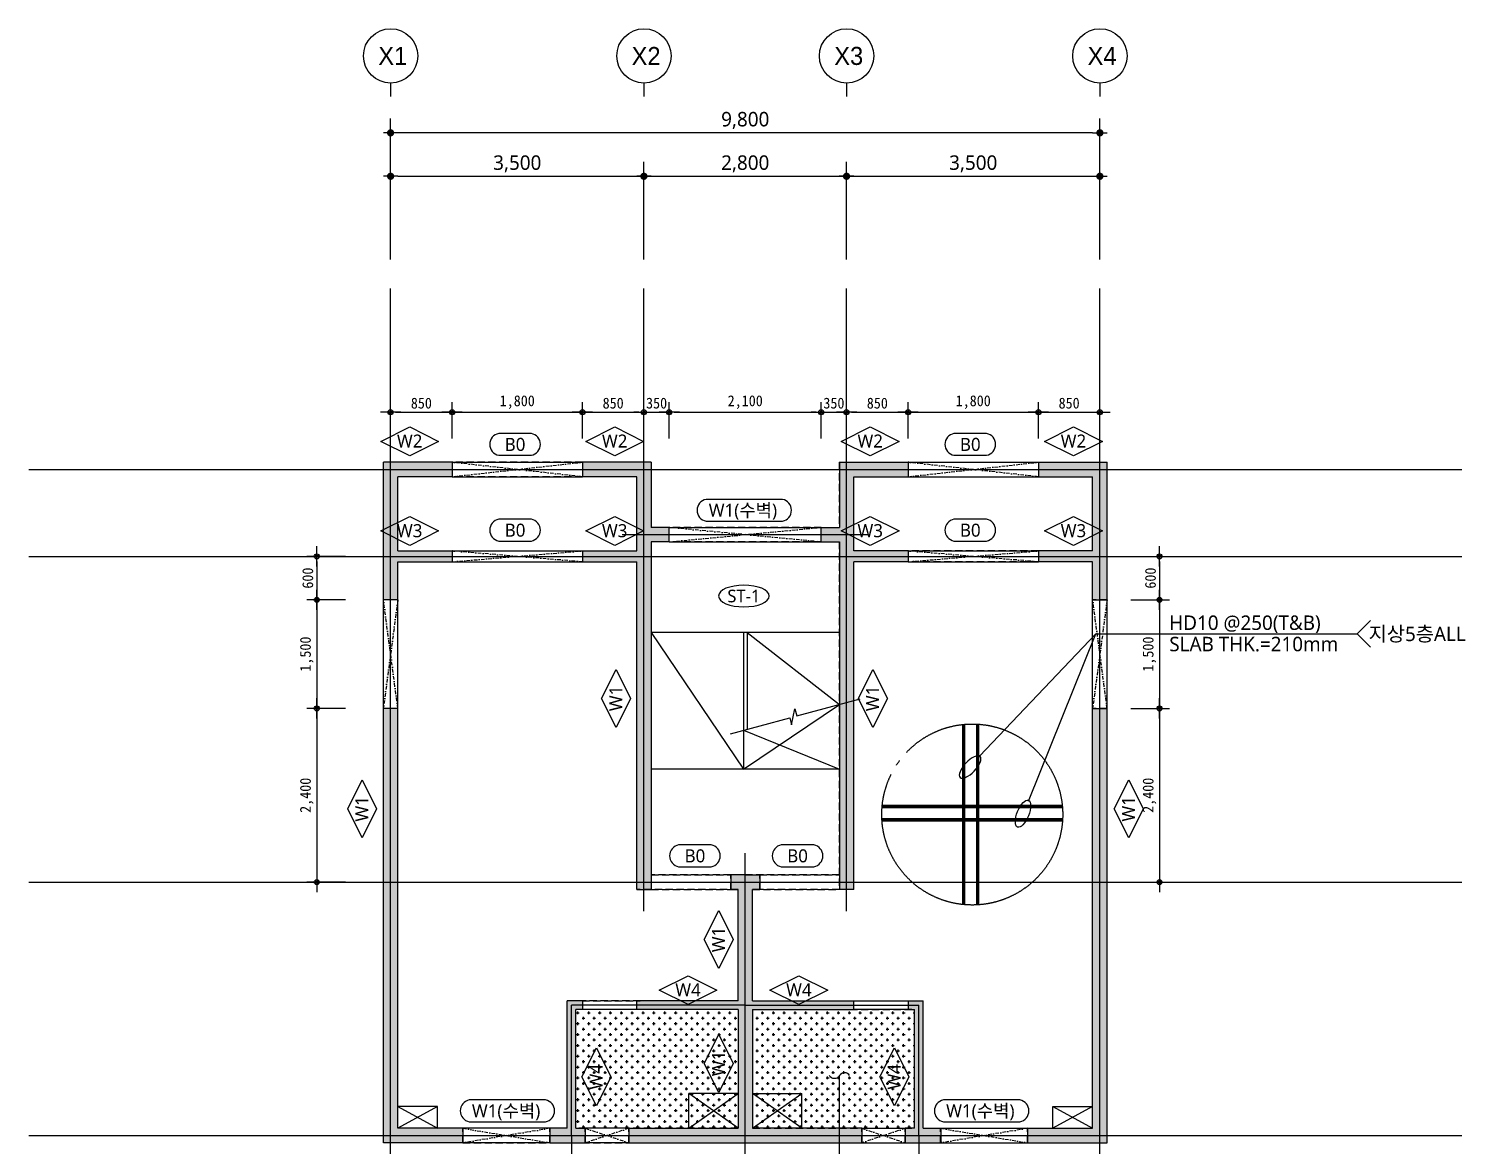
# Model space of a CAD drawing. Extents: x 4530 to 250084, y -28397 to -2308.
# Drawn here: x 176930 to 196778, y -17730 to -2308 of the extents above; entities that cross this region are included whole.
import ezdxf
from ezdxf.enums import TextEntityAlignment as Align

# ---------------------------------------------------------------- set-up
doc = ezdxf.new("R2010")
doc.units = 0
doc.header["$LTSCALE"] = 100
doc.header["$MEASUREMENT"] = 0
doc.header["$PDMODE"] = 34
doc.header["$PDSIZE"] = 3
for name, pattern in [('CENTER2', [16.25, 15, -0.5, 0.25, -0.5]), ('DASHDOT', [1, 0.5, -0.25, 0, -0.25]), ('DASHED2', [2.75, 2, -0.75]), ('HIDDEN2', [1.5, 1, -0.5])]:
    doc.linetypes.add(name, pattern=pattern)
doc.layers.get('0').update_dxf_attribs({"linetype": 'CONTINUOUS'})
doc.layers.get('Defpoints').update_dxf_attribs({"color": 171, "linetype": 'CONTINUOUS'})
for name, color, linetype in [('AA-253', 253, 'CONTINUOUS'), ('AS-WAL2', 7, 'CONTINUOUS'), ('BCON', 6, 'HIDDEN2'), ('buble', 3, 'CONTINUOUS'), ('cen', 1, 'CONTINUOUS'), ('CON', 2, 'CONTINUOUS'), ('DIM', 1, 'CONTINUOUS'), ('ELE4', 4, 'CONTINUOUS'), ('HAT', 8, 'CONTINUOUS'), ('OPEN', 8, 'CONTINUOUS'), ('RXOPEN', 8, 'DASHDOT'), ('S_GIR(RC)', 3, 'HIDDEN2'), ('S_REBAR(B)', 4, 'DASHED2'), ('S_REBAR(T)', 4, 'CONTINUOUS'), ('S_SYM', 6, 'CONTINUOUS'), ('S_SYM(B)', 5, 'CONTINUOUS'), ('S_SYM(S)', 5, 'CONTINUOUS'), ('S_SYM(W)', 5, 'CONTINUOUS'), ('S_TXT(G)', 7, 'CONTINUOUS'), ('S_TXT(S)', 3, 'CONTINUOUS'), ('S_TXT(W)', 2, 'CONTINUOUS'), ('SDIM', 1, 'CONTINUOUS'), ('TEXT-02', 3, 'CONTINUOUS')]:
    doc.layers.add(name, color=color, linetype=linetype)
doc.styles.add('EUN-STYLE1', font='malgun.ttf')
doc.styles.add('HY울릉도M', font='')
doc.styles.get("Standard").update_dxf_attribs({"font": 'malgun.ttf'})
doc.styles.add('WL', font='')
doc.styles.add('돋움', font='')
doc.styles.get('HY울릉도M').set_extended_font_data('HY울릉도M')
doc.styles.get('WL').set_extended_font_data('Dotum')
doc.styles.get('돋움').set_extended_font_data('DotumChe')
doc.dimstyles.new('YenaA1-100', dxfattribs={"dimscale": 100, "dimtxt": 2, "dimasz": 1, "dimexe": 2, "dimexo": 3, "dimgap": 0.5, "dimtad": 1, "dimdec": 0, "dimzin": 9, "dimlunit": 6, "dimtxsty": 'STANDARD', "dimblk": 'dots', "dimcen": 0, "dimclrt": 3, "dimadec": 0, "dimazin": 0, "dimtm": 1e-09, "dimtfac": 1, "dimtdec": 0, "dimtix": 1, "dimtmove": 2, "dimatfit": 3, "dimldrblk": 'dots', "dimfxl": 1, "dimtolj": 1, "dimtzin": 0, "dimarcsym": 0})
doc.dimstyles.new('YenaA3-100-S', dxfattribs={"dimscale": 200, "dimtxt": 3, "dimasz": 0.75, "dimexe": 1.4, "dimexo": 3, "dimgap": 0.5, "dimtad": 1, "dimdec": 0, "dimdsep": 46, "dimlunit": 6, "dimtxsty": 'WL', "dimblk1": 'DIMDOT', "dimblk2": 'DIMDOT', "dimsah": 1, "dimcen": 2.5, "dimdle": 2, "dimclrd": 256, "dimclre": 256, "dimclrt": 4, "dimadec": 0, "dimazin": 0, "dimtfac": 8, "dimtdec": 0, "dimtix": 1, "dimtmove": 2, "dimatfit": 3, "dimldrblk": 'DIMDOT', "dimfxl": 1, "dimtolj": 1, "dimtzin": 0, "dimarcsym": 0})

# ---------------------------------------------------------------- blocks, each defined once
blk = doc.blocks.new('sdfhsgh')
at = {"layer": 'BCON'}
for p, q in [((226580, -6743), (223830, -6743)), ((223830, -16143), (223830, -6743)), ((224780, -6743), (224780, -6943)), ((227530, -6743), (226580, -6743)), ((226580, -6743), (226580, -6943)), ((227530, -6743), (227530, -7643)), ((230130, -6743), (230130, -7643)), ((230130, -6743), (232880, -6743)), ((231080, -6743), (231080, -6943)), ((232880, -6743), (233830, -6743)), ((232880, -6743), (232880, -6943)), ((233830, -16143), (233830, -6743)), ((226580, -6943), (224030, -6943)), ((224030, -7968), (224030, -6943)), ((227330, -6943), (226580, -6943)), ((227330, -7968), (227330, -6943)), ((230330, -6943), (232880, -6943)), ((230330, -7968), (230330, -6943)), ((232880, -6943), (233630, -6943)), ((233630, -7968), (233630, -6943)), ((229880, -7643), (227530, -7643)), ((227780, -7843), (227780, -7643)), ((229880, -7643), (230130, -7643)), ((229880, -7843), (229880, -7643)), ((227530, -7843), (227530, -12643)), ((229880, -7843), (227530, -7843)), ((229880, -7843), (230130, -7843)), ((230130, -7843), (230130, -12643)), ((224030, -7968), (226580, -7968)), ((224030, -15943), (224030, -8118)), ((224030, -8118), (226580, -8118)), ((224780, -7968), (224780, -8118)), ((226580, -7968), (226580, -8118)), ((226580, -7968), (227330, -7968)), ((226580, -8118), (227330, -8118)), ((227330, -12643), (227330, -8118)), ((232880, -7968), (230330, -7968)), ((230330, -12643), (230330, -8118)), ((232880, -8118), (230330, -8118)), ((231080, -7968), (231080, -8118)), ((232880, -7968), (232880, -8118)), ((233630, -7968), (232880, -7968)), ((233630, -8118), (232880, -8118)), ((233630, -15943), (233630, -8118)), ((224030, -8643), (223830, -8643)), ((233830, -8643), (233630, -8643)), ((224030, -10143), (223830, -10143)), ((233830, -10143), (233630, -10143)), ((230130, -12443), (227530, -12443)), ((228630, -12643), (228630, -12443)), ((229030, -12643), (229030, -12443)), ((227530, -12643), (227330, -12643)), ((228730, -12643), (227530, -12643)), ((228730, -14183), (228730, -12643)), ((228930, -14183), (228930, -12643)), ((228930, -12643), (230130, -12643)), ((230330, -12643), (230130, -12643)), ((226580, -14183), (226370, -14183)), ((226370, -15943), (226370, -14183)), ((228730, -14183), (226580, -14183)), ((226580, -14183), (226580, -14303)), ((227330, -14303), (227330, -14183)), ((228930, -14183), (231080, -14183)), ((230330, -14303), (230330, -14183)), ((231080, -14183), (231290, -14183)), ((231080, -14183), (231080, -14303)), ((231290, -15943), (231290, -14183)), ((226490, -15943), (226490, -14303)), ((226580, -14303), (226490, -14303)), ((228730, -14303), (226580, -14303)), ((228730, -14303), (228730, -15943)), ((228930, -14303), (228930, -15943)), ((228930, -14303), (231080, -14303)), ((231080, -14303), (231170, -14303)), ((231170, -15943), (231170, -14303)), ((224930, -15943), (224030, -15943)), ((224930, -16143), (224930, -15943)), ((226370, -15943), (224930, -15943)), ((226130, -16143), (226130, -15943)), ((228730, -15943), (226490, -15943)), ((226620, -16143), (226620, -15943)), ((227220, -16143), (227220, -15943)), ((228930, -15943), (231170, -15943)), ((230440, -16143), (230440, -15943)), ((231040, -16143), (231040, -15943)), ((231290, -15943), (232730, -15943)), ((231530, -16143), (231530, -15943)), ((232730, -15943), (233630, -15943)), ((232730, -16143), (232730, -15943)), ((224930, -16143), (223830, -16143)), ((224930, -16143), (232730, -16143)), ((232730, -16143), (233830, -16143))]:
    blk.add_line(p, q, dxfattribs=at)
blk = doc.blocks.new('SYM(B)')
at = {"layer": 'S_SYM', "color": 5, "elevation": 0}
blk.add_lwpolyline([(180, -120, 0.833333), (180, 120), (-180, 120, 0.833333), (-180, -120)], format="xyb", close=True, dxfattribs=at)
blk = doc.blocks.new('SYM(W)')
at = {"layer": 'S_SYM', "color": 5, "elevation": 0}
blk.add_lwpolyline([(160, 0), (0, -320), (-160, 0), (0, 320)], close=True, dxfattribs=at)
blk = doc.blocks.new('DIMDOT')
at = {"linetype": 'Continuous'}
blk.add_line((-2, 0), (2, 0), dxfattribs=at)
for radius in [0.5, 0.25]:
    blk.add_circle((0, 0), radius, dxfattribs=at)
blk = doc.blocks.new('*D33')
at = {"layer": 'Defpoints', "color": 0, "transparency": 16777216}
for p in [(181609, -9596), (180911, -10196), (181609, -10196)]:
    blk.add_point(p, dxfattribs=at)
at = {"layer": 'SDIM', "lineweight": -2, "transparency": 16777216}
for p, q in [((181309, -9596), (180771, -9596)), ((180911, -9666), (180911, -10126)), ((181309, -10196), (180771, -10196))]:
    blk.add_line(p, q, dxfattribs=at)
at = {"layer": 'SDIM', "lineweight": -2, "transparency": 16777216, "xscale": 70, "yscale": 70, "zscale": 70}
for p, rotation in [((180911, -9596), 90), ((180911, -10196), 270)]:
    blk.add_blockref('DIMDOT', p, dxfattribs=dict(at, rotation=rotation))
at = {"layer": 'SDIM', "color": 4, "transparency": 16777216, "insert": (180786, -9896), "char_height": 150, "attachment_point": 5, "rotation": 90, "style": '돋움'}
blk.add_mtext('\\A1;600', dxfattribs=at)
blk = doc.blocks.new('*D34')
at = {"layer": 'Defpoints', "color": 0, "transparency": 16777216}
for p in [(185430, -7605), (184580, -8270), (185430, -8270)]:
    blk.add_point(p, dxfattribs=at)
at = {"layer": 'SDIM', "lineweight": -2, "transparency": 16777216}
for p, q in [((184580, -7970), (184580, -7465)), ((185430, -7970), (185430, -7465)), ((184650, -7605), (185360, -7605))]:
    blk.add_line(p, q, dxfattribs=at)
at = {"layer": 'SDIM', "lineweight": -2, "transparency": 16777216, "xscale": 70, "yscale": 70, "zscale": 70, "rotation": 180}
blk.add_blockref('DIMDOT', (184580, -7605), dxfattribs=at)
at = {"layer": 'SDIM', "lineweight": -2, "transparency": 16777216, "xscale": 70, "yscale": 70, "zscale": 70}
blk.add_blockref('DIMDOT', (185430, -7605), dxfattribs=at)
at = {"layer": 'SDIM', "color": 4, "transparency": 16777216, "insert": (185005, -7480), "char_height": 150, "attachment_point": 5, "style": '돋움'}
blk.add_mtext('\\A1;850', dxfattribs=at)
blk = doc.blocks.new('*D35')
at = {"layer": 'Defpoints', "color": 0, "transparency": 16777216}
for p in [(184580, -7605), (182780, -8270), (184580, -8270)]:
    blk.add_point(p, dxfattribs=at)
at = {"layer": 'SDIM', "lineweight": -2, "transparency": 16777216}
for p, q in [((182780, -7970), (182780, -7465)), ((184580, -7970), (184580, -7465)), ((182850, -7605), (184510, -7605))]:
    blk.add_line(p, q, dxfattribs=at)
at = {"layer": 'SDIM', "lineweight": -2, "transparency": 16777216, "xscale": 70, "yscale": 70, "zscale": 70, "rotation": 180}
blk.add_blockref('DIMDOT', (182780, -7605), dxfattribs=at)
at = {"layer": 'SDIM', "lineweight": -2, "transparency": 16777216, "xscale": 70, "yscale": 70, "zscale": 70}
blk.add_blockref('DIMDOT', (184580, -7605), dxfattribs=at)
at = {"layer": 'SDIM', "color": 4, "transparency": 16777216, "insert": (183680, -7466), "char_height": 150, "attachment_point": 5, "style": '돋움'}
blk.add_mtext('\\A1;1,800', dxfattribs=at)
blk = doc.blocks.new('*D36')
at = {"layer": 'Defpoints', "color": 0, "transparency": 16777216}
for p in [(182780, -7605), (181930, -8270), (182780, -8270)]:
    blk.add_point(p, dxfattribs=at)
at = {"layer": 'SDIM', "lineweight": -2, "transparency": 16777216}
for p, q in [((181930, -7970), (181930, -7465)), ((182780, -7970), (182780, -7465)), ((182000, -7605), (182710, -7605))]:
    blk.add_line(p, q, dxfattribs=at)
at = {"layer": 'SDIM', "lineweight": -2, "transparency": 16777216, "xscale": 70, "yscale": 70, "zscale": 70, "rotation": 180}
blk.add_blockref('DIMDOT', (181930, -7605), dxfattribs=at)
at = {"layer": 'SDIM', "lineweight": -2, "transparency": 16777216, "xscale": 70, "yscale": 70, "zscale": 70}
blk.add_blockref('DIMDOT', (182780, -7605), dxfattribs=at)
at = {"layer": 'SDIM', "color": 4, "transparency": 16777216, "insert": (182355, -7480), "char_height": 150, "attachment_point": 5, "style": '돋움'}
blk.add_mtext('\\A1;850', dxfattribs=at)
blk = doc.blocks.new('*D37')
at = {"layer": 'Defpoints', "color": 0, "transparency": 16777216}
for p in [(181609, -10196), (180911, -11696), (181609, -11696)]:
    blk.add_point(p, dxfattribs=at)
at = {"layer": 'SDIM', "lineweight": -2, "transparency": 16777216}
for p, q in [((181309, -10196), (180771, -10196)), ((180911, -10266), (180911, -11626)), ((181309, -11696), (180771, -11696))]:
    blk.add_line(p, q, dxfattribs=at)
at = {"layer": 'SDIM', "lineweight": -2, "transparency": 16777216, "xscale": 70, "yscale": 70, "zscale": 70}
for p, rotation in [((180911, -10196), 90), ((180911, -11696), 270)]:
    blk.add_blockref('DIMDOT', p, dxfattribs=dict(at, rotation=rotation))
at = {"layer": 'SDIM', "color": 4, "transparency": 16777216, "insert": (180772, -10946), "char_height": 150, "attachment_point": 5, "rotation": 90, "style": '돋움'}
blk.add_mtext('\\A1;1,500', dxfattribs=at)
blk = doc.blocks.new('*D38')
at = {"layer": 'Defpoints', "color": 0, "transparency": 16777216}
for p in [(181609, -11696), (180911, -14096), (181609, -14096)]:
    blk.add_point(p, dxfattribs=at)
at = {"layer": 'SDIM', "lineweight": -2, "transparency": 16777216}
for p, q in [((181309, -11696), (180771, -11696)), ((180911, -11766), (180911, -14026)), ((181309, -14096), (180771, -14096))]:
    blk.add_line(p, q, dxfattribs=at)
at = {"layer": 'SDIM', "lineweight": -2, "transparency": 16777216, "xscale": 70, "yscale": 70, "zscale": 70}
for p, rotation in [((180911, -11696), 90), ((180911, -14096), 270)]:
    blk.add_blockref('DIMDOT', p, dxfattribs=dict(at, rotation=rotation))
at = {"layer": 'SDIM', "color": 4, "transparency": 16777216, "insert": (180772, -12896), "char_height": 150, "attachment_point": 5, "rotation": 90, "style": '돋움'}
blk.add_mtext('\\A1;2,400', dxfattribs=at)
blk = doc.blocks.new('*D27')
at = {"layer": 'Defpoints', "color": 0, "transparency": 16777216}
for p in [(189080, -7605), (188230, -8270), (189080, -8270)]:
    blk.add_point(p, dxfattribs=at)
at = {"layer": 'SDIM', "lineweight": -2, "transparency": 16777216}
for p, q in [((188230, -7970), (188230, -7465)), ((189080, -7970), (189080, -7465)), ((188300, -7605), (189010, -7605))]:
    blk.add_line(p, q, dxfattribs=at)
at = {"layer": 'SDIM', "lineweight": -2, "transparency": 16777216, "xscale": 70, "yscale": 70, "zscale": 70, "rotation": 180}
blk.add_blockref('DIMDOT', (188230, -7605), dxfattribs=at)
at = {"layer": 'SDIM', "lineweight": -2, "transparency": 16777216, "xscale": 70, "yscale": 70, "zscale": 70}
blk.add_blockref('DIMDOT', (189080, -7605), dxfattribs=at)
at = {"layer": 'SDIM', "color": 4, "transparency": 16777216, "insert": (188655, -7480), "char_height": 150, "attachment_point": 5, "style": '돋움'}
blk.add_mtext('\\A1;850', dxfattribs=at)
blk = doc.blocks.new('*D28')
at = {"layer": 'Defpoints', "color": 0, "transparency": 16777216}
for p in [(190880, -7605), (189080, -8270), (190880, -8270)]:
    blk.add_point(p, dxfattribs=at)
at = {"layer": 'SDIM', "lineweight": -2, "transparency": 16777216}
for p, q in [((189080, -7970), (189080, -7465)), ((190880, -7970), (190880, -7465)), ((189150, -7605), (190810, -7605))]:
    blk.add_line(p, q, dxfattribs=at)
at = {"layer": 'SDIM', "lineweight": -2, "transparency": 16777216, "xscale": 70, "yscale": 70, "zscale": 70, "rotation": 180}
blk.add_blockref('DIMDOT', (189080, -7605), dxfattribs=at)
at = {"layer": 'SDIM', "lineweight": -2, "transparency": 16777216, "xscale": 70, "yscale": 70, "zscale": 70}
blk.add_blockref('DIMDOT', (190880, -7605), dxfattribs=at)
at = {"layer": 'SDIM', "color": 4, "transparency": 16777216, "insert": (189980, -7466), "char_height": 150, "attachment_point": 5, "style": '돋움'}
blk.add_mtext('\\A1;1,800', dxfattribs=at)
blk = doc.blocks.new('*D29')
at = {"layer": 'Defpoints', "color": 0, "transparency": 16777216}
for p in [(191730, -7605), (190880, -8270), (191730, -8270)]:
    blk.add_point(p, dxfattribs=at)
at = {"layer": 'SDIM', "lineweight": -2, "transparency": 16777216}
for p, q in [((190880, -7970), (190880, -7465)), ((191730, -7970), (191730, -7465)), ((190950, -7605), (191660, -7605))]:
    blk.add_line(p, q, dxfattribs=at)
at = {"layer": 'SDIM', "lineweight": -2, "transparency": 16777216, "xscale": 70, "yscale": 70, "zscale": 70, "rotation": 180}
blk.add_blockref('DIMDOT', (190880, -7605), dxfattribs=at)
at = {"layer": 'SDIM', "lineweight": -2, "transparency": 16777216, "xscale": 70, "yscale": 70, "zscale": 70}
blk.add_blockref('DIMDOT', (191730, -7605), dxfattribs=at)
at = {"layer": 'SDIM', "color": 4, "transparency": 16777216, "insert": (191305, -7480), "char_height": 150, "attachment_point": 5, "style": '돋움'}
blk.add_mtext('\\A1;850', dxfattribs=at)
blk = doc.blocks.new('*D30')
at = {"layer": 'Defpoints', "color": 0, "transparency": 16777216}
for p in [(191856, -9596), (191856, -10196), (192554, -10196)]:
    blk.add_point(p, dxfattribs=at)
at = {"layer": 'SDIM', "lineweight": -2, "transparency": 16777216}
for p, q in [((192156, -9596), (192694, -9596)), ((192554, -9666), (192554, -10126)), ((192156, -10196), (192694, -10196))]:
    blk.add_line(p, q, dxfattribs=at)
at = {"layer": 'SDIM', "lineweight": -2, "transparency": 16777216, "xscale": 70, "yscale": 70, "zscale": 70}
for p, rotation in [((192554, -9596), 90), ((192554, -10196), 270)]:
    blk.add_blockref('DIMDOT', p, dxfattribs=dict(at, rotation=rotation))
at = {"layer": 'SDIM', "color": 4, "transparency": 16777216, "insert": (192429, -9896), "char_height": 150, "attachment_point": 5, "rotation": 90, "style": '돋움'}
blk.add_mtext('\\A1;600', dxfattribs=at)
blk = doc.blocks.new('*D31')
at = {"layer": 'Defpoints', "color": 0, "transparency": 16777216}
for p in [(191856, -10196), (191856, -11696), (192554, -11696)]:
    blk.add_point(p, dxfattribs=at)
at = {"layer": 'SDIM', "lineweight": -2, "transparency": 16777216}
for p, q in [((192156, -10196), (192694, -10196)), ((192554, -10266), (192554, -11626)), ((192156, -11696), (192694, -11696))]:
    blk.add_line(p, q, dxfattribs=at)
at = {"layer": 'SDIM', "lineweight": -2, "transparency": 16777216, "xscale": 70, "yscale": 70, "zscale": 70}
for p, rotation in [((192554, -10196), 90), ((192554, -11696), 270)]:
    blk.add_blockref('DIMDOT', p, dxfattribs=dict(at, rotation=rotation))
at = {"layer": 'SDIM', "color": 4, "transparency": 16777216, "insert": (192415, -10946), "char_height": 150, "attachment_point": 5, "rotation": 90, "style": '돋움'}
blk.add_mtext('\\A1;1,500', dxfattribs=at)
blk = doc.blocks.new('*D32')
at = {"layer": 'Defpoints', "color": 0, "transparency": 16777216}
for p in [(191856, -11696), (191856, -14096), (192554, -14096)]:
    blk.add_point(p, dxfattribs=at)
at = {"layer": 'SDIM', "lineweight": -2, "transparency": 16777216}
for p, q in [((192156, -11696), (192694, -11696)), ((192554, -11766), (192554, -14026)), ((192156, -14096), (192694, -14096))]:
    blk.add_line(p, q, dxfattribs=at)
at = {"layer": 'SDIM', "lineweight": -2, "transparency": 16777216, "xscale": 70, "yscale": 70, "zscale": 70}
for p, rotation in [((192554, -11696), 90), ((192554, -14096), 270)]:
    blk.add_blockref('DIMDOT', p, dxfattribs=dict(at, rotation=rotation))
at = {"layer": 'SDIM', "color": 4, "transparency": 16777216, "insert": (192415, -12896), "char_height": 150, "attachment_point": 5, "rotation": 90, "style": '돋움'}
blk.add_mtext('\\A1;2,400', dxfattribs=at)
blk = doc.blocks.new('*D43')
at = {"layer": 'Defpoints', "color": 0, "transparency": 16777216}
for p in [(187880, -7605), (185780, -8270), (187880, -8270)]:
    blk.add_point(p, dxfattribs=at)
at = {"layer": 'SDIM', "lineweight": -2, "transparency": 16777216}
for p, q in [((185780, -7970), (185780, -7465)), ((187880, -7970), (187880, -7465)), ((185850, -7605), (187810, -7605))]:
    blk.add_line(p, q, dxfattribs=at)
at = {"layer": 'SDIM', "lineweight": -2, "transparency": 16777216, "xscale": 70, "yscale": 70, "zscale": 70, "rotation": 180}
blk.add_blockref('DIMDOT', (185780, -7605), dxfattribs=at)
at = {"layer": 'SDIM', "lineweight": -2, "transparency": 16777216, "xscale": 70, "yscale": 70, "zscale": 70}
blk.add_blockref('DIMDOT', (187880, -7605), dxfattribs=at)
at = {"layer": 'SDIM', "color": 4, "transparency": 16777216, "insert": (186830, -7466), "char_height": 150, "attachment_point": 5, "style": '돋움'}
blk.add_mtext('\\A1;2,100', dxfattribs=at)
blk = doc.blocks.new('*D42')
at = {"layer": 'Defpoints', "color": 0, "transparency": 16777216}
for p in [(185780, -7605), (185430, -8270), (185780, -8270)]:
    blk.add_point(p, dxfattribs=at)
at = {"layer": 'SDIM', "lineweight": -2, "transparency": 16777216}
for p, q in [((185430, -7970), (185430, -7465)), ((185780, -7970), (185780, -7465)), ((185360, -7605), (185290, -7605)), ((185430, -7605), (185780, -7605)), ((185850, -7605), (185920, -7605))]:
    blk.add_line(p, q, dxfattribs=at)
at = {"layer": 'SDIM', "lineweight": -2, "transparency": 16777216, "xscale": 70, "yscale": 70, "zscale": 70}
blk.add_blockref('DIMDOT', (185430, -7605), dxfattribs=at)
at = {"layer": 'SDIM', "lineweight": -2, "transparency": 16777216, "xscale": 70, "yscale": 70, "zscale": 70, "rotation": 180}
blk.add_blockref('DIMDOT', (185780, -7605), dxfattribs=at)
at = {"layer": 'SDIM', "color": 4, "transparency": 16777216, "insert": (185605, -7480), "char_height": 150, "attachment_point": 5, "style": '돋움'}
blk.add_mtext('\\A1;350', dxfattribs=at)
blk = doc.blocks.new('*D44')
at = {"layer": 'Defpoints', "color": 0, "transparency": 16777216}
for p in [(188230, -7605), (187880, -8270), (188230, -8270)]:
    blk.add_point(p, dxfattribs=at)
at = {"layer": 'SDIM', "lineweight": -2, "transparency": 16777216}
for p, q in [((187880, -7970), (187880, -7465)), ((188230, -7970), (188230, -7465)), ((187810, -7605), (187740, -7605)), ((187880, -7605), (188230, -7605)), ((188300, -7605), (188370, -7605))]:
    blk.add_line(p, q, dxfattribs=at)
at = {"layer": 'SDIM', "lineweight": -2, "transparency": 16777216, "xscale": 70, "yscale": 70, "zscale": 70}
blk.add_blockref('DIMDOT', (187880, -7605), dxfattribs=at)
at = {"layer": 'SDIM', "lineweight": -2, "transparency": 16777216, "xscale": 70, "yscale": 70, "zscale": 70, "rotation": 180}
blk.add_blockref('DIMDOT', (188230, -7605), dxfattribs=at)
at = {"layer": 'SDIM', "color": 4, "transparency": 16777216, "insert": (188055, -7480), "char_height": 150, "attachment_point": 5, "style": '돋움'}
blk.add_mtext('\\A1;350', dxfattribs=at)
blk = doc.blocks.new('dots')
blk.add_line((-1, 0), (1, 0))
at = {"const_width": 0.5}
blk.add_lwpolyline([(-0.25, 0, 1), (0.25, 0, 1)], format="xyb", close=True, dxfattribs=at)
blk = doc.blocks.new('*D142')
at = {"layer": 'Defpoints', "color": 0, "transparency": 16777216}
for p in [(181930, -3746), (181930, -5796), (191730, -5796)]:
    blk.add_point(p, dxfattribs=at)
at = {"layer": 'DIM', "color": 0, "lineweight": -2, "transparency": 16777216}
for p, q in [((181930, -5496), (181930, -3546)), ((191730, -5496), (191730, -3546)), ((191630, -3746), (182030, -3746))]:
    blk.add_line(p, q, dxfattribs=at)
at = {"layer": 'DIM', "color": 0, "lineweight": -2, "transparency": 16777216, "xscale": 100, "yscale": 100, "zscale": 100, "rotation": 180}
blk.add_blockref('dots', (181930, -3746), dxfattribs=at)
at = {"layer": 'DIM', "color": 0, "lineweight": -2, "transparency": 16777216, "xscale": 100, "yscale": 100, "zscale": 100}
blk.add_blockref('dots', (191730, -3746), dxfattribs=at)
at = {"layer": 'DIM', "color": 3, "transparency": 16777216, "insert": (186830, -3575), "char_height": 200, "attachment_point": 5}
blk.add_mtext('\\A1;9,800', dxfattribs=at)
blk = doc.blocks.new('*D143')
at = {"layer": 'Defpoints', "color": 0, "transparency": 16777216}
for p in [(188230, -4346), (185430, -5796), (188230, -5796)]:
    blk.add_point(p, dxfattribs=at)
at = {"layer": 'DIM', "color": 0, "lineweight": -2, "transparency": 16777216}
for p, q in [((185430, -5496), (185430, -4146)), ((188230, -5496), (188230, -4146)), ((185530, -4346), (188130, -4346))]:
    blk.add_line(p, q, dxfattribs=at)
at = {"layer": 'DIM', "color": 0, "lineweight": -2, "transparency": 16777216, "xscale": 100, "yscale": 100, "zscale": 100, "rotation": 180}
blk.add_blockref('dots', (185430, -4346), dxfattribs=at)
at = {"layer": 'DIM', "color": 0, "lineweight": -2, "transparency": 16777216, "xscale": 100, "yscale": 100, "zscale": 100}
blk.add_blockref('dots', (188230, -4346), dxfattribs=at)
at = {"layer": 'DIM', "color": 3, "transparency": 16777216, "insert": (186830, -4175), "char_height": 200, "attachment_point": 5}
blk.add_mtext('\\A1;2,800', dxfattribs=at)
blk = doc.blocks.new('*D144')
at = {"layer": 'Defpoints', "color": 0, "transparency": 16777216}
for p in [(185430, -4346), (181930, -5796), (185430, -5796)]:
    blk.add_point(p, dxfattribs=at)
at = {"layer": 'DIM', "color": 0, "lineweight": -2, "transparency": 16777216}
for p, q in [((181930, -5496), (181930, -4146)), ((185430, -5496), (185430, -4146)), ((182030, -4346), (185330, -4346))]:
    blk.add_line(p, q, dxfattribs=at)
at = {"layer": 'DIM', "color": 0, "lineweight": -2, "transparency": 16777216, "xscale": 100, "yscale": 100, "zscale": 100, "rotation": 180}
blk.add_blockref('dots', (181930, -4346), dxfattribs=at)
at = {"layer": 'DIM', "color": 0, "lineweight": -2, "transparency": 16777216, "xscale": 100, "yscale": 100, "zscale": 100}
blk.add_blockref('dots', (185430, -4346), dxfattribs=at)
at = {"layer": 'DIM', "color": 3, "transparency": 16777216, "insert": (183680, -4175), "char_height": 200, "attachment_point": 5}
blk.add_mtext('\\A1;3,500', dxfattribs=at)
blk = doc.blocks.new('*D145')
at = {"layer": 'Defpoints', "color": 0, "transparency": 16777216}
for p in [(191730, -4346), (188230, -5796), (191730, -5796)]:
    blk.add_point(p, dxfattribs=at)
at = {"layer": 'DIM', "color": 0, "lineweight": -2, "transparency": 16777216}
for p, q in [((188230, -5496), (188230, -4146)), ((191730, -5496), (191730, -4146)), ((188330, -4346), (191630, -4346))]:
    blk.add_line(p, q, dxfattribs=at)
at = {"layer": 'DIM', "color": 0, "lineweight": -2, "transparency": 16777216, "xscale": 100, "yscale": 100, "zscale": 100, "rotation": 180}
blk.add_blockref('dots', (188230, -4346), dxfattribs=at)
at = {"layer": 'DIM', "color": 0, "lineweight": -2, "transparency": 16777216, "xscale": 100, "yscale": 100, "zscale": 100}
blk.add_blockref('dots', (191730, -4346), dxfattribs=at)
at = {"layer": 'DIM', "color": 3, "transparency": 16777216, "insert": (189980, -4175), "char_height": 200, "attachment_point": 5}
blk.add_mtext('\\A1;3,500', dxfattribs=at)

msp = doc.modelspace()

# ---------------------------------------------------------------- hatches: boundary and pattern name
at = {"layer": 'AA-253'}
h = msp.add_hatch(color=256, dxfattribs=at)
h.dxf.hatch_style = 1
h.paths.add_polyline_path([(182780.2, -8295.5), (181830.2, -8295.5), (181830.2, -10195.5), (182030.2, -10195.5), (182030.2, -9670.5), (182780.2, -9670.5), (182780.2, -9520.5), (182030.2, -9520.5), (182030.2, -8495.5), (182780.2, -8495.5)])
h.paths.add_polyline_path([(185530.2, -8295.5), (184580.2, -8295.5), (184580.2, -8495.5), (185330.2, -8495.5), (185330.2, -9520.5), (184580.2, -9520.5), (184580.2, -9670.5), (185330.2, -9670.5), (185330.2, -14195.5), (185530.2, -14195.5), (185530.2, -13995.5), (185530.2, -9395.5), (185780.2, -9395.5), (185780.2, -9195.5), (185530.2, -9195.5)])
h.paths.add_polyline_path([(189080.2, -8295.5), (188130.2, -8295.5), (188130.2, -9195.5), (187880.2, -9195.5), (187880.2, -9395.5), (188130.2, -9395.5), (188130.2, -13995.5), (188130.2, -14195.5), (188330.2, -14195.5), (188330.2, -9670.5), (189080.2, -9670.5), (189080.2, -9520.5), (188330.2, -9520.5), (188330.2, -8495.5), (189080.2, -8495.5)])
h.paths.add_polyline_path([(191830.2, -8295.5), (190880.2, -8295.5), (190880.2, -8495.5), (191630.2, -8495.5), (191630.2, -9520.5), (190880.2, -9520.5), (190880.2, -9670.5), (191630.2, -9670.5), (191630.2, -10195.5), (191830.2, -10195.5)])
h.paths.add_polyline_path([(182030.2, -11695.5), (181830.2, -11695.5), (181830.2, -17695.5), (182930.2, -17695.5), (182930.2, -17495.5), (182030.2, -17495.5)])
h.paths.add_polyline_path([(184490.2, -15855.5), (184580.2, -15855.5), (184580.2, -15735.5), (184370.2, -15735.5), (184370.2, -17495.5), (184130.2, -17495.5), (184130.2, -17695.5), (184620.2, -17695.5), (184620.2, -17495.5), (184490.2, -17495.5)])
h.paths.add_polyline_path([(186930.2, -14195.5), (187030.2, -14195.5), (187030.2, -13995.5), (186830.2, -13995.5), (186630.2, -13995.5), (186630.2, -14195.5), (186730.2, -14195.5), (186730.2, -15735.5), (185330.2, -15735.5), (185330.2, -15855.5), (186730.2, -15855.5), (186730.2, -17495.5), (185220.2, -17495.5), (185220.2, -17695.5), (188440.2, -17695.5), (188440.2, -17495.5), (186930.2, -17495.5), (186930.2, -15855.5), (188330.2, -15855.5), (188330.2, -15735.5), (186930.2, -15735.5)])
h.paths.add_polyline_path([(189290.2, -15735.5), (189080.2, -15735.5), (189080.2, -15855.5), (189170.2, -15855.5), (189170.2, -17495.5), (189040.2, -17495.5), (189040.2, -17695.5), (189530.2, -17695.5), (189530.2, -17495.5), (189290.2, -17495.5)])
h.paths.add_polyline_path([(191830.2, -11695.5), (191630.2, -11695.5), (191630.2, -17495.5), (190730.2, -17495.5), (190730.2, -17695.5), (191830.2, -17695.5)])
at = {"layer": 'HAT'}
h = msp.add_hatch(dxfattribs=at)
h.set_pattern_fill('CROSS', color=256, scale=300)
h.paths.add_polyline_path([(186930.2, -17495.5), (189170.2, -17495.5), (189170.2, -15855.5), (186930.2, -15855.5)])
h.paths.add_polyline_path([(184490.2, -17495.5), (186730.2, -17495.5), (186730.2, -15855.5), (184490.2, -15855.5)])

# ---------------------------------------------------------------- linework, layer by layer
at = {"color": 5, "linetype": 'CENTER2', "ltscale": 3}
msp.add_circle((189966.5, -13161.4), 1250, dxfattribs=at)
at = {"layer": 'AS-WAL2'}
for p, q in [((182780.2, -8295.5), (184580.2, -8295.5)), ((189080.2, -8295.5), (190880.2, -8295.5)), ((182780.2, -8495.5), (184580.2, -8495.5)), ((189080.2, -8495.5), (190880.2, -8495.5)), ((185780.2, -9195.5), (187880.2, -9195.5)), ((182780.2, -9520.5), (184580.2, -9520.5)), ((185780.2, -9395.5), (187880.2, -9395.5)), ((189080.2, -9520.5), (190880.2, -9520.5)), ((182780.2, -9670.5), (184580.2, -9670.5)), ((189080.2, -9670.5), (190880.2, -9670.5)), ((181830.2, -11695.5), (181830.2, -10195.5)), ((182030.2, -11695.5), (182030.2, -10195.5)), ((191630.2, -11695.5), (191630.2, -10195.5)), ((191830.2, -11695.5), (191830.2, -10195.5)), ((184130.2, -17495.5), (182930.2, -17495.5)), ((185220.2, -17495.5), (184620.2, -17495.5)), ((188440.2, -17495.5), (189040.2, -17495.5)), ((189530.2, -17495.5), (190730.2, -17495.5)), ((184130.2, -17695.5), (182930.2, -17695.5)), ((185220.2, -17695.5), (184620.2, -17695.5)), ((188440.2, -17695.5), (189040.2, -17695.5)), ((189530.2, -17695.5), (190730.2, -17695.5))]:
    msp.add_line(p, q, dxfattribs=at)
at = {"layer": 'buble'}
for p, q in [((181930.2, -3058), (181930.2, -3245.5)), ((185430.2, -3058), (185430.2, -3245.5)), ((188230.2, -3058), (188230.2, -3245.5)), ((191730.2, -3058), (191730.2, -3245.5))]:
    msp.add_line(p, q, dxfattribs=at)
for centre in [(181930.2, -2683), (185430.2, -2683), (188230.2, -2683), (191730.2, -2683)]:
    msp.add_circle(centre, 375, dxfattribs=at)
at = {"layer": 'cen'}
for p, q in [((181930.2, -22495.5), (181930.2, -5895.5)), ((185430.2, -14495.5), (185430.2, -5895.5)), ((188230.2, -14495.5), (188230.2, -5895.5)), ((191730.2, -22495.5), (191730.2, -5895.5)), ((176930.2, -8395.5), (196730.2, -8395.5)), ((185130.2, -9295.5), (188530.2, -9295.5)), ((176930.2, -9595.5), (196730.2, -9595.5)), ((186830.2, -22495.5), (186830.2, -13695.5)), ((176930.2, -14095.5), (196730.2, -14095.5)), ((184430.2, -17595.5), (184430.2, -15795.5)), ((186830.2, -15795.5), (184430.2, -15795.5)), ((186830.2, -15795.5), (189230.2, -15795.5)), ((189230.2, -17595.5), (189230.2, -15795.5)), ((176930.2, -17595.5), (196730.2, -17595.5)), ((184430.2, -17595.5), (184430.2, -22495.5)), ((189230.2, -17595.5), (189230.2, -22495.5))]:
    msp.add_line(p, q, dxfattribs=at)
at = {"layer": 'CON'}
for p, q in [((182780.2, -8295.5), (181830.2, -8295.5)), ((181830.2, -10195.5), (181830.2, -8295.5)), ((182780.2, -8295.5), (182780.2, -8495.5)), ((185530.2, -8295.5), (184580.2, -8295.5)), ((184580.2, -8295.5), (184580.2, -8495.5)), ((185530.2, -8295.5), (185530.2, -9195.5)), ((188130.2, -8295.5), (188130.2, -9195.5)), ((188130.2, -8295.5), (189080.2, -8295.5)), ((189080.2, -8295.5), (189080.2, -8495.5)), ((190880.2, -8295.5), (191830.2, -8295.5)), ((190880.2, -8295.5), (190880.2, -8495.5)), ((191830.2, -10195.5), (191830.2, -8295.5)), ((182780.2, -8495.5), (182030.2, -8495.5)), ((182030.2, -9520.5), (182030.2, -8495.5)), ((185330.2, -8495.5), (184580.2, -8495.5)), ((185330.2, -9520.5), (185330.2, -8495.5)), ((188330.2, -8495.5), (189080.2, -8495.5)), ((188330.2, -9520.5), (188330.2, -8495.5)), ((190880.2, -8495.5), (191630.2, -8495.5)), ((191630.2, -9520.5), (191630.2, -8495.5)), ((185780.2, -9195.5), (185530.2, -9195.5)), ((185780.2, -9395.5), (185780.2, -9195.5)), ((187880.2, -9195.5), (188130.2, -9195.5)), ((187880.2, -9395.5), (187880.2, -9195.5)), ((182030.2, -9520.5), (182780.2, -9520.5)), ((182780.2, -9520.5), (182780.2, -9670.5)), ((184580.2, -9520.5), (184580.2, -9670.5)), ((184580.2, -9520.5), (185330.2, -9520.5)), ((185530.2, -9395.5), (185530.2, -13995.5)), ((185780.2, -9395.5), (185530.2, -9395.5)), ((187880.2, -9395.5), (188130.2, -9395.5)), ((188130.2, -9395.5), (188130.2, -13995.5)), ((189080.2, -9520.5), (188330.2, -9520.5)), ((189080.2, -9520.5), (189080.2, -9670.5)), ((190880.2, -9520.5), (190880.2, -9670.5)), ((191630.2, -9520.5), (190880.2, -9520.5)), ((182030.2, -10195.5), (182030.2, -9670.5)), ((182030.2, -9670.5), (182780.2, -9670.5)), ((184580.2, -9670.5), (185330.2, -9670.5)), ((185330.2, -14195.5), (185330.2, -9670.5)), ((189080.2, -9670.5), (188330.2, -9670.5)), ((188330.2, -14195.5), (188330.2, -9670.5)), ((191630.2, -9670.5), (190880.2, -9670.5)), ((191630.2, -10195.5), (191630.2, -9670.5)), ((182030.2, -10195.5), (181830.2, -10195.5)), ((191630.2, -10195.5), (191830.2, -10195.5)), ((191630.2, -10195.5), (191830.2, -10195.5)), ((181830.2, -17695.5), (181830.2, -11695.5)), ((182030.2, -11695.5), (181830.2, -11695.5)), ((182030.2, -17495.5), (182030.2, -11695.5)), ((191630.2, -11695.5), (191830.2, -11695.5)), ((191630.2, -11695.5), (191830.2, -11695.5)), ((191630.2, -17495.5), (191630.2, -11695.5)), ((191830.2, -17695.5), (191830.2, -11695.5)), ((185530.2, -13995.5), (185530.2, -14195.5)), ((186630.2, -13995.5), (186630.2, -14195.5)), ((186830.2, -13995.5), (186630.2, -13995.5)), ((186830.2, -13995.5), (187030.2, -13995.5)), ((187030.2, -13995.5), (187030.2, -14195.5)), ((188130.2, -13995.5), (188130.2, -14195.5)), ((185330.2, -14195.5), (185530.2, -14195.5)), ((186630.2, -14195.5), (186730.2, -14195.5)), ((186730.2, -15735.5), (186730.2, -14195.5)), ((186930.2, -15735.5), (186930.2, -14195.5)), ((187030.2, -14195.5), (186930.2, -14195.5)), ((188330.2, -14195.5), (188130.2, -14195.5)), ((184580.2, -15735.5), (184370.2, -15735.5)), ((184370.2, -17495.5), (184370.2, -15735.5)), ((184490.2, -17495.5), (184490.2, -15855.5)), ((184580.2, -15855.5), (184490.2, -15855.5)), ((184580.2, -15735.5), (184580.2, -15855.5)), ((186730.2, -15735.5), (185330.2, -15735.5)), ((185330.2, -15855.5), (185330.2, -15735.5)), ((186730.2, -15855.5), (185330.2, -15855.5)), ((186730.2, -15855.5), (186730.2, -17495.5)), ((186930.2, -15735.5), (188330.2, -15735.5)), ((186930.2, -15855.5), (188330.2, -15855.5)), ((186930.2, -15855.5), (186930.2, -17495.5)), ((188330.2, -15855.5), (188330.2, -15735.5)), ((189080.2, -15735.5), (189290.2, -15735.5)), ((189080.2, -15735.5), (189080.2, -15855.5)), ((189080.2, -15855.5), (189170.2, -15855.5)), ((189170.2, -17495.5), (189170.2, -15855.5)), ((189290.2, -17495.5), (189290.2, -15735.5)), ((182930.2, -17495.5), (182030.2, -17495.5)), ((182930.2, -17495.5), (182930.2, -17695.5)), ((184370.2, -17495.5), (184130.2, -17495.5)), ((184130.2, -17495.5), (184130.2, -17695.5)), ((184490.2, -17495.5), (184620.2, -17495.5)), ((184620.2, -17495.5), (184620.2, -17695.5)), ((185220.2, -17495.5), (186730.2, -17495.5)), ((185220.2, -17495.5), (185220.2, -17695.5)), ((188440.2, -17495.5), (186930.2, -17495.5)), ((188440.2, -17495.5), (188440.2, -17695.5)), ((189170.2, -17495.5), (189040.2, -17495.5)), ((189040.2, -17495.5), (189040.2, -17695.5)), ((189290.2, -17495.5), (189530.2, -17495.5)), ((189530.2, -17495.5), (189530.2, -17695.5)), ((190730.2, -17495.5), (191630.2, -17495.5)), ((190730.2, -17495.5), (190730.2, -17695.5)), ((182930.2, -17695.5), (181830.2, -17695.5)), ((184130.2, -17695.5), (184620.2, -17695.5)), ((185220.2, -17695.5), (188440.2, -17695.5)), ((189040.2, -17695.5), (189530.2, -17695.5)), ((190730.2, -17695.5), (191830.2, -17695.5))]:
    msp.add_line(p, q, dxfattribs=at)
at = {"layer": 'ELE4'}
for p, q in [((188130.2, -10645.5), (185530.2, -10645.5)), ((185530.2, -10645.5), (186805.2, -12535.5)), ((186805.2, -10645.5), (186805.2, -12535.5)), ((186855.2, -10645.5), (186855.2, -11983.7)), ((186855.2, -10645.5), (188130.2, -11642.1)), ((188130.2, -12535.5), (185530.2, -12535.5)), ((185330.2, -15855.5), (184580.2, -15855.5)), ((189130.2, -15855.5), (188330.2, -15855.5)), ((186730.2, -17015.5), (186050.2, -17015.5)), ((186050.2, -17495.5), (186050.2, -17015.5)), ((186930.2, -17015.5), (187610.2, -17015.5)), ((187610.2, -17495.5), (187610.2, -17015.5)), ((182580.2, -17195.5), (182030.2, -17195.5)), ((182580.2, -17495.5), (182580.2, -17195.5)), ((191080.2, -17495.5), (191080.2, -17195.5)), ((191080.2, -17195.5), (191630.2, -17195.5))]:
    msp.add_line(p, q, dxfattribs=at)
msp.add_lwpolyline([(186626.1, -12045.1), (187444.4, -11825.8), (187470.3, -11922.4), (187515.1, -11703.4), (187541, -11800), (188418, -11565)], dxfattribs=at)
at = {"layer": 'HAT'}
for p, q in [((186805.2, -12535.5), (188130.2, -11642.1)), ((186805.2, -11997.1), (188130.2, -12535.5))]:
    msp.add_line(p, q, dxfattribs=at)
at = {"layer": 'OPEN'}
for p, q in [((186730.2, -17495.5), (186050.2, -17015.5)), ((186050.2, -17495.5), (186730.2, -17015.5)), ((186930.2, -17495.5), (187610.2, -17015.5)), ((187610.2, -17495.5), (186930.2, -17015.5)), ((182580.2, -17195.5), (182030.2, -17495.5)), ((182030.2, -17195.5), (182580.2, -17495.5)), ((191080.2, -17195.5), (191630.2, -17495.5)), ((191630.2, -17195.5), (191080.2, -17495.5))]:
    msp.add_line(p, q, dxfattribs=at)
at = {"layer": 'RXOPEN'}
for p, q in [((184580.2, -8495.5), (182780.2, -8295.5)), ((182780.2, -8495.5), (184580.2, -8295.5)), ((190880.2, -8495.5), (189080.2, -8295.5)), ((189080.2, -8495.5), (190880.2, -8295.5)), ((187880.2, -9395.5), (185780.2, -9195.5)), ((185780.2, -9395.5), (187880.2, -9195.5)), ((184580.2, -9670.5), (182780.2, -9520.5)), ((182780.2, -9670.5), (184580.2, -9520.5)), ((190880.2, -9670.5), (189080.2, -9520.5)), ((189080.2, -9670.5), (190880.2, -9520.5)), ((182030.2, -10195.5), (181830.2, -11695.5)), ((182030.2, -11695.5), (181830.2, -10195.5)), ((191830.2, -10195.5), (191630.2, -11695.5)), ((191830.2, -11695.5), (191630.2, -10195.5)), ((182930.2, -17495.5), (184130.2, -17695.5)), ((184130.2, -17495.5), (182930.2, -17695.5)), ((184620.2, -17495.5), (185220.2, -17695.5)), ((185220.2, -17495.5), (184620.2, -17695.5)), ((189040.2, -17495.5), (188440.2, -17695.5)), ((188440.2, -17495.5), (189040.2, -17695.5)), ((190730.2, -17495.5), (189530.2, -17695.5)), ((189530.2, -17495.5), (190730.2, -17695.5))]:
    msp.add_line(p, q, dxfattribs=at)
at = {"layer": 'S_GIR(RC)'}
for p, q in [((185530.2, -13995.5), (186630.2, -13995.5)), ((187030.2, -13995.5), (188130.2, -13995.5)), ((185530.2, -14195.5), (186630.2, -14195.5)), ((188130.2, -14195.5), (187030.2, -14195.5)), ((184580.2, -15735.5), (185380.2, -15735.5)), ((188330.2, -15735.5), (189130.2, -15735.5))]:
    msp.add_line(p, q, dxfattribs=at)
at = {"layer": 'S_REBAR(B)', "const_width": 50}
for points in [[(190041.5, -11911.4), (190041.5, -14411.4)], [(191216.5, -13236.4), (188716.5, -13236.4)]]:
    msp.add_lwpolyline(points, dxfattribs=at)
at = {"layer": 'S_REBAR(T)', "linetype": 'Continuous', "const_width": 50}
for points in [[(189847.6, -11911.4), (189847.6, -14411.4)], [(191216.5, -13048.8), (188716.5, -13048.8)]]:
    msp.add_lwpolyline(points, dxfattribs=at)
at = {"layer": 'S_SYM'}
for p, q in [((195469.1, -10480.9), (195283.7, -10666.4)), ((190066.1, -12355.5), (191673.9, -10666.4)), ((190742.4, -12975.9), (191673.9, -10666.4)), ((191673.9, -10666.4), (195283.7, -10666.4)), ((195469.1, -10851.8), (195283.7, -10666.4)), ((188132.6, -19355.7), (188132.6, -16768.4))]:
    msp.add_line(p, q, dxfattribs=at)
at = {"layer": 'S_SYM', "color": 5, "elevation": 0}
for points in [[(187344.1, -9109.1, 0.8333333), (187344.1, -8809.1), (186288.8, -8809.1, 0.8333333), (186288.8, -9109.1)], [(184071.8, -17404.4, 0.8333333), (184071.8, -17104.4), (183016.5, -17104.4, 0.8333333), (183016.5, -17404.4)], [(190624.2, -17404.4, 0.8333333), (190624.2, -17104.4), (189568.9, -17104.4, 0.8333333), (189568.9, -17404.4)]]:
    msp.add_lwpolyline(points, format="xyb", close=True, dxfattribs=at)
at = {"layer": 'S_SYM'}
msp.add_lwpolyline([(188272.6, -16768.4, 0.5714286), (188132.6, -16768.4, -0.5714286), (187992.6, -16768.4, -0.5714286)], format="xyb", dxfattribs=at)
at = {"layer": 'S_SYM', "extrusion": (0, 0, -1)}
msp.add_ellipse((189936.6, -12506.2), major_axis=(137.9, 144.9), ratio=0.4, dxfattribs=at)
at = {"layer": 'S_SYM'}
msp.add_ellipse((190667.6, -13149.9), major_axis=(74.8, 185.5), ratio=0.4, dxfattribs=at)
at = {"layer": 'S_SYM(S)', "extrusion": (0, 0, -1)}
msp.add_ellipse((186811, -10143.3), major_axis=(-350, 0), ratio=0.4285714, dxfattribs=at)

# ---------------------------------------------------------------- block references
msp.add_blockref('sdfhsgh', (-42000, -1552.8))
at = {"layer": 'S_SYM(B)', "xscale": 1.250000000004547, "yscale": 1.250000000004547, "zscale": 1.250000000004547}
for p in [(183649.6, -8048.9), (189939.3, -8048.9), (183649.6, -9233.7), (189939.3, -9233.7), (186135, -13732), (187552.8, -13732)]:
    msp.add_blockref('SYM(B)', p, dxfattribs=at)
at = {"layer": 'S_SYM(W)', "xscale": 1.249999999998863, "yscale": 1.249999999998863, "zscale": 1.249999999998863, "rotation": 270}
for p in [(182193.9, -8007.1), (185026.1, -8007.1), (188556.9, -8007.1), (191364.8, -8007.1), (182193.9, -9245.2), (185026.1, -9245.2), (188556.9, -9245.2), (191364.8, -9245.2), (186039.5, -15587.5), (187570.9, -15587.5)]:
    msp.add_blockref('SYM(W)', p, dxfattribs=at)
at = {"layer": 'S_SYM(W)', "xscale": 1.249999999998863, "yscale": 1.249999999998863, "zscale": 1.249999999998863}
for p in [(185046.1, -11557.9), (188594.5, -11557.9), (181537.2, -13082.8), (192128.5, -13082.8), (186463.9, -14887.6), (186463.9, -16600.5), (184772.6, -16783.9), (188891.4, -16783.9)]:
    msp.add_blockref('SYM(W)', p, dxfattribs=at)

# ---------------------------------------------------------------- texts
at = {"layer": 'buble', "style": 'HY울릉도M'}
for s, p in [('X1', (181959.9, -2683)), ('X2', (185459.9, -2683)), ('X3', (188259.9, -2683)), ('X4', (191759.9, -2683))]:
    msp.add_text(s, height=250, dxfattribs=at).set_placement(p, align=Align.MIDDLE)
at = {"layer": 'S_TXT(G)', "style": 'EUN-STYLE1'}
for s, p in [('B0', (183649.6, -8049.2, 0)), ('B0', (189939.3, -8049.2, 0)), ('W1(수벽)', (186798.2, -8959.4, 0)), ('B0', (183649.6, -9234, 0)), ('B0', (189939.3, -9234, 0)), ('B0', (186135, -13732.2, 0)), ('B0', (187552.8, -13732.2, 0)), ('W1(수벽)', (183525.9, -17254.7, 0)), ('W1(수벽)', (190078.3, -17254.7, 0))]:
    msp.add_text(s, height=180, dxfattribs=at).set_placement(p, align=Align.MIDDLE_CENTER)
at = {"layer": 'S_TXT(S)', "style": 'EUN-STYLE1'}
msp.add_text('ST-1', height=175, dxfattribs=at).set_placement((186811, -10143.3), align=Align.MIDDLE_CENTER)
at = {"layer": 'S_TXT(W)', "style": 'EUN-STYLE1'}
for s, p in [('W2', (182193.9, -8002.9, 0)), ('W2', (185026.1, -8002.9, 0)), ('W2', (188556.9, -8002.9, 0)), ('W2', (191364.8, -8002.9, 0)), ('W3', (182193.9, -9240.9, 0)), ('W3', (185026.1, -9240.9, 0)), ('W3', (188556.9, -9240.9, 0)), ('W3', (191364.8, -9240.9, 0)), ('W4', (186039.5, -15583.2, 0)), ('W4', (187570.9, -15583.2, 0))]:
    msp.add_text(s, height=180, dxfattribs=at).set_placement(p, align=Align.MIDDLE_CENTER)
for s, p in [('W1', (185041.9, -11557.9, 0)), ('W1', (188590.2, -11557.9, 0)), ('W1', (181533, -13082.8, 0)), ('W1', (192124.2, -13082.8, 0)), ('W1', (186459.6, -14887.6, 0)), ('W4', (184768.4, -16783.9, 0)), ('W1', (186459.6, -16600.5, 0)), ('W4', (188887.1, -16783.9, 0))]:
    msp.add_text(s, height=180, rotation=90, dxfattribs=at).set_placement(p, align=Align.MIDDLE_CENTER)
at = {"layer": 'TEXT-02', "style": 'EUN-STYLE1'}
for s, p in [('HD10 @250(T&B)', (192688.9, -10512.2)), ('SLAB THK.=210mm', (192688.9, -10807)), ('지상5층ALL', (195443.4, -10666.4))]:
    msp.add_text(s, height=200, dxfattribs=at).set_placement(p, align=Align.MIDDLE_LEFT)

# ---------------------------------------------------------------- dimensions: what is measured, and where the dimension line sits
at = {"layer": 'DIM'}
dim = msp.add_linear_dim(base=(181930.2, -3745.5), p1=(191730.2, -5795.5), p2=(181930.2, -5795.5), angle=180, dimstyle='YenaA1-100', dxfattribs=at)
dim.commit()
dim.dimension.update_dxf_attribs({"geometry": '*D142', "text_midpoint": (186830.2, -3575.4)})
for base, p1, p2, picture, middle in [((185430.2, -4345.5), (181930.2, -5795.5), (185430.2, -5795.5), '*D144', (183680.2, -4175.4)), ((188230.2, -4345.5), (185430.2, -5795.5), (188230.2, -5795.5), '*D143', (186830.2, -4175.4)), ((191730.2, -4345.5), (188230.2, -5795.5), (191730.2, -5795.5), '*D145', (189980.2, -4175.4))]:
    dim = msp.add_linear_dim(base=base, p1=p1, p2=p2, dimstyle='YenaA1-100', dxfattribs=at)
    dim.commit()
    dim.dimension.update_dxf_attribs({"geometry": picture, "text_midpoint": middle})
at = {"layer": 'SDIM'}
for base, p1, p2, picture, middle in [((182780.2, -7605), (181930.2, -8270.5), (182780.2, -8270.5), '*D36', (182355.2, -7479.9)), ((184580.2, -7605), (182780.2, -8270.5), (184580.2, -8270.5), '*D35', (183680.2, -7465.8)), ((185430.2, -7605), (184580.2, -8270.5), (185430.2, -8270.5), '*D34', (185005.2, -7479.9)), ((185780.2, -7605), (185430.2, -8270.5), (185780.2, -8270.5), '*D42', (185605.2, -7479.9)), ((187880.2, -7605), (185780.2, -8270.5), (187880.2, -8270.5), '*D43', (186830.2, -7465.8)), ((188230.2, -7605), (187880.2, -8270.5), (188230.2, -8270.5), '*D44', (188055.2, -7479.9)), ((189080.2, -7605), (188230.2, -8270.5), (189080.2, -8270.5), '*D27', (188655.2, -7479.9)), ((190880.2, -7605), (189080.2, -8270.5), (190880.2, -8270.5), '*D28', (189980.2, -7465.8)), ((191730.2, -7605), (190880.2, -8270.5), (191730.2, -8270.5), '*D29', (191305.2, -7479.9))]:
    dim = msp.add_linear_dim(base=base, p1=p1, p2=p2, dimstyle='YenaA3-100-S', override={"dimscale": 100, "dimtxt": 1.5, "dimasz": 0.7, "dimtxsty": '돋움'}, dxfattribs=at)
    dim.commit()
    dim.dimension.update_dxf_attribs({"geometry": picture, "text_midpoint": middle})
for base, p1, p2, picture, middle in [((180911.3, -10195.5), (181609.1, -9595.5), (181609.1, -10195.5), '*D33', (180786.2, -9895.5)), ((192554.3, -10195.5), (191856.4, -9595.5), (191856.4, -10195.5), '*D30', (192429.2, -9895.5)), ((180911.3, -11695.5), (181609.1, -10195.5), (181609.1, -11695.5), '*D37', (180772, -10945.5)), ((192554.3, -11695.5), (191856.4, -10195.5), (191856.4, -11695.5), '*D31', (192415, -10945.5)), ((180911.3, -14095.5), (181609.1, -11695.5), (181609.1, -14095.5), '*D38', (180772, -12895.5)), ((192554.3, -14095.5), (191856.4, -11695.5), (191856.4, -14095.5), '*D32', (192415, -12895.5))]:
    dim = msp.add_linear_dim(base=base, p1=p1, p2=p2, angle=270, dimstyle='YenaA3-100-S', override={"dimscale": 100, "dimtxt": 1.5, "dimasz": 0.7, "dimtxsty": '돋움'}, dxfattribs=at)
    dim.commit()
    dim.dimension.update_dxf_attribs({"geometry": picture, "text_midpoint": middle})

doc.saveas('drawing.dxf')
